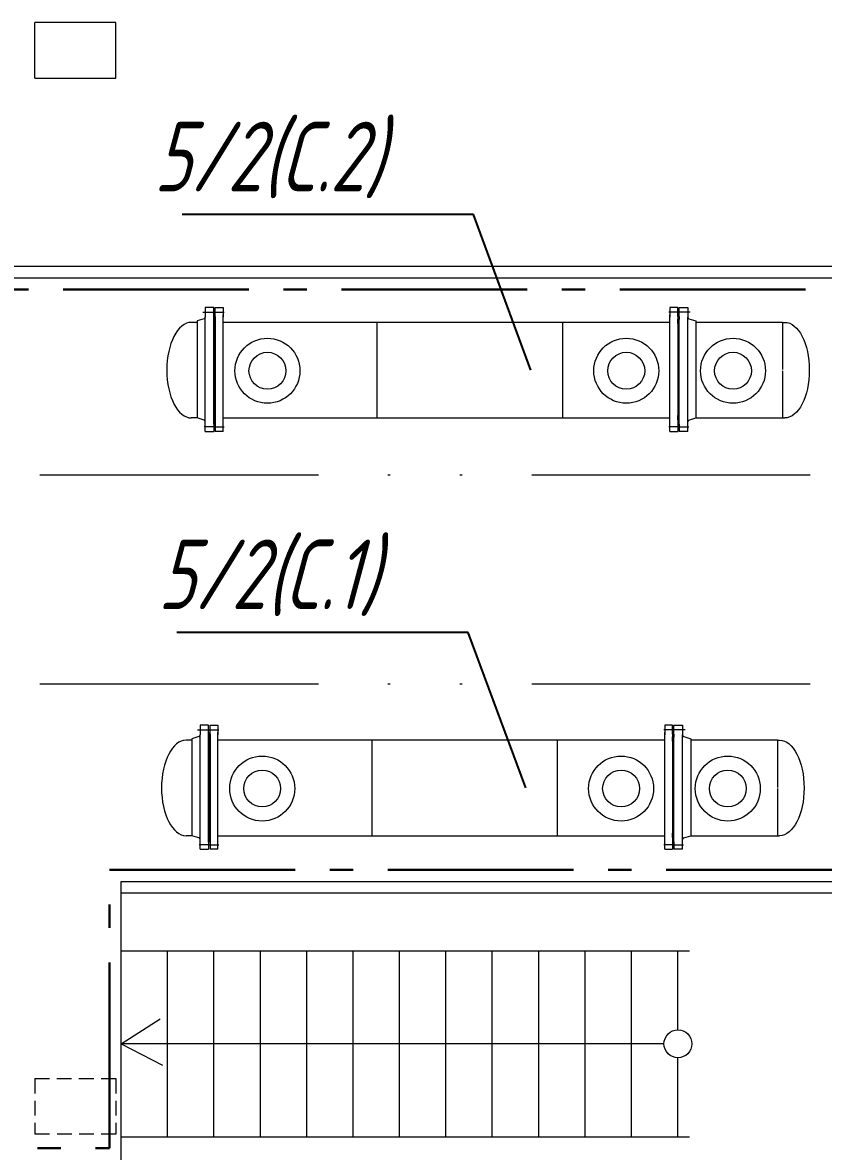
# Model space of a CAD drawing. Header units: millimetres. Extents: x -14296 to 10264, y -13087 to -5602.
# Drawn here: x -1601.56 to -1567.03, y -12946.51 to -12897.88 of the extents above; entities that cross this region are included whole.
import ezdxf
from ezdxf import colors
from ezdxf.entities.mleader import LeaderData, LeaderLine
from ezdxf.math import Vec2, Vec3

# ---------------------------------------------------------------- set-up
doc = ezdxf.new("R2010")
doc.units = ezdxf.units.MM
for name, pattern in [('ACAD_ISO12W100', [21, 12, -3, 0, -3, 0, -3]), ('CENTER', [50.8, 31.75, -6.35, 6.35, -6.35]), ('gost6', [12, 8, -1.5, 1, -1.5]), ('HIDDEN', [9.525, 6.35, -3.175]), ('K5LT_BASIC', [0])]:
    doc.linetypes.add(name, pattern=pattern)
for name, color, linetype, lineweight in [('Заземление (Сущ)', 6, 'gost6', 25), ('Линия выноска', 137, 'Continuous', 25), ('Строительный', 251, 'Continuous', 13), ('Технологическое', 156, 'Continuous', 18)]:
    doc.layers.add(name, color=color, linetype=linetype, lineweight=lineweight)
doc.styles.add('Simplex', font='simplex.shx', dxfattribs={"width": 0.7, "oblique": 15})
doc.linetypes.add('ограждение1', pattern='A,0.25,-0.1,[133,ltypeshp.shx,S=0.1,R=0,X=-0.1,Y=0],-0.1,1', length=1.45)

# ---------------------------------------------------------------- blocks, each defined once
blk = doc.blocks.new('_None')

msp = doc.modelspace()

# ---------------------------------------------------------------- linework, layer by layer
at = {"layer": 'Заземление (Сущ)', "lineweight": 30}
for p, q in [((-1659.80741, -12909.37681), (-1555.87953, -12909.37681)), ((-1597.80741, -12946.37681), (-1597.80741, -12934.37681)), ((-1597.80741, -12934.37681), (-1440.97736, -12934.37681)), ((-1778.40741, -12946.37681), (-1597.80741, -12946.37681))]:
    msp.add_line(p, q, dxfattribs=at)
at = {"layer": 'Строительный'}
for p, q in [((-1601.03241, -12900.27681), (-1601.03241, -12897.87681)), ((-1597.53241, -12897.87681), (-1601.03241, -12897.87681)), ((-1597.53241, -12900.27681), (-1597.53241, -12897.87681)), ((-1601.03241, -12900.27681), (-1597.53241, -12900.27681))]:
    msp.add_line(p, q, dxfattribs=at)
at = {"layer": 'Строительный', "linetype": 'ограждение1', "ltscale": 3}
for p, q in [((-1659.30741, -12908.37681), (-1554.87953, -12908.37681)), ((-1597.30741, -12935.37681), (-1455.80741, -12935.37681))]:
    msp.add_line(p, q, dxfattribs=at)
at = {"layer": 'Строительный', "ltscale": 0.3}
for p, q in [((-1659.30741, -12908.87681), (-1555.37953, -12908.87681)), ((-1597.30741, -12934.87681), (-1456.30741, -12934.87681)), ((-1597.30741, -12946.87681), (-1597.30741, -12934.87681)), ((-1597.30741, -12937.87681), (-1572.80741, -12937.87681)), ((-1595.30741, -12945.87681), (-1595.30741, -12937.87681)), ((-1593.30741, -12945.87681), (-1593.30741, -12937.87681)), ((-1591.30741, -12945.87681), (-1591.30741, -12937.87681)), ((-1589.30741, -12945.87681), (-1589.30741, -12937.87681)), ((-1589.1201, -12937.87681), (-1572.80741, -12937.87681)), ((-1587.30741, -12939.91609), (-1587.30741, -12937.87681)), ((-1587.30741, -12945.87681), (-1587.30741, -12937.87681)), ((-1585.30741, -12942.65948), (-1585.30741, -12937.87681)), ((-1585.30741, -12945.87681), (-1585.30741, -12937.87681)), ((-1583.30741, -12944.41609), (-1583.30741, -12937.87681)), ((-1583.30741, -12945.87681), (-1583.30741, -12937.87681)), ((-1581.30741, -12945.87681), (-1581.30741, -12937.87681)), ((-1581.30741, -12945.87681), (-1581.30741, -12937.87681)), ((-1579.30741, -12945.87681), (-1579.30741, -12937.87681)), ((-1579.30741, -12945.87681), (-1579.30741, -12937.87681)), ((-1577.30741, -12945.87681), (-1577.30741, -12937.87681)), ((-1577.30741, -12945.87681), (-1577.30741, -12937.87681)), ((-1575.30741, -12945.87681), (-1575.30741, -12937.87681)), ((-1575.30741, -12945.87681), (-1575.30741, -12937.87681)), ((-1573.30741, -12941.27681), (-1573.30741, -12937.87681)), ((-1573.30741, -12941.27681), (-1573.30741, -12937.87681)), ((-1597.30741, -12941.87681), (-1595.62308, -12940.79837)), ((-1573.90741, -12941.87681), (-1597.30741, -12941.87681)), ((-1597.30741, -12941.87681), (-1595.53128, -12942.79626)), ((-1573.90741, -12941.87681), (-1585.30741, -12941.87681)), ((-1573.30741, -12945.87681), (-1573.30741, -12942.47681)), ((-1573.30741, -12945.87681), (-1573.30741, -12942.47681)), ((-1597.30741, -12945.87681), (-1572.80741, -12945.87681)), ((-1582.00899, -12945.87681), (-1572.80741, -12945.87681))]:
    msp.add_line(p, q, dxfattribs=at)
at = {"layer": 'Строительный', "color": 0, "linetype": 'ACAD_ISO12W100'}
for p, q in [((-1419.20741, -12917.37681), (-1779.40741, -12917.37681)), ((-1419.20741, -12926.37681), (-1779.40741, -12926.37681))]:
    msp.add_line(p, q, dxfattribs=at)
at = {"layer": 'Строительный', "linetype": 'HIDDEN', "ltscale": 0.1}
for p, q in [((-1601.03241, -12943.37558), (-1597.53241, -12943.37558)), ((-1601.03241, -12943.37558), (-1601.03241, -12945.77558)), ((-1597.53241, -12943.37558), (-1597.53241, -12945.77558)), ((-1597.53241, -12945.77558), (-1601.03241, -12945.77558))]:
    msp.add_line(p, q, dxfattribs=at)
at = {"layer": 'Строительный', "ltscale": 0.3}
msp.add_circle((-1573.30741, -12941.87681), 0.6, dxfattribs=at)
msp.add_circle((-1573.30741, -12941.87681), 0.6, dxfattribs=at)
at = {"layer": 'Технологическое', "linetype": 'K5LT_BASIC'}
for p, q in [((-1593.31264, -12910.14681), (-1593.68264, -12910.14681)), ((-1593.68264, -12910.14681), (-1593.68264, -12910.57043)), ((-1593.31264, -12910.46181), (-1593.31264, -12910.14681)), ((-1593.25264, -12910.14681), (-1592.91264, -12910.14681)), ((-1593.25264, -12910.53681), (-1593.25264, -12910.14681)), ((-1592.91264, -12910.14681), (-1592.91264, -12910.57043)), ((-1573.31248, -12910.14681), (-1573.65248, -12910.14681)), ((-1573.65248, -12910.14681), (-1573.65248, -12910.57043)), ((-1573.31248, -12910.53681), (-1573.31248, -12910.14681)), ((-1573.25248, -12910.14681), (-1572.88248, -12910.14681)), ((-1573.25248, -12910.46181), (-1573.25248, -12910.14681)), ((-1572.88248, -12910.14681), (-1572.88248, -12910.57043)), ((-1593.73165, -12910.63721), (-1594.03264, -12910.73181)), ((-1594.03264, -12910.73181), (-1594.03264, -12914.91181)), ((-1594.03264, -12910.76181), (-1594.03264, -12914.88181)), ((-1593.79014, -12910.34681), (-1592.86938, -12910.34681)), ((-1593.68264, -12915.49681), (-1593.68264, -12910.57043)), ((-1593.31264, -12915.18181), (-1593.31264, -12910.46181)), ((-1593.28264, -12910.49181), (-1593.31264, -12910.46181)), ((-1593.31264, -12910.83728), (-1593.31264, -12910.53681)), ((-1593.31264, -12910.53681), (-1593.31264, -12910.66281)), ((-1593.28264, -12910.65681), (-1593.28264, -12910.49181)), ((-1593.28264, -12910.53681), (-1593.25264, -12910.53681)), ((-1593.28264, -12910.65681), (-1593.25264, -12910.65681)), ((-1593.28264, -12912.82181), (-1593.28264, -12910.65681)), ((-1593.25264, -12910.53681), (-1593.25264, -12915.49681)), ((-1593.25264, -12910.83728), (-1593.25264, -12910.65681)), ((-1592.91264, -12915.49681), (-1592.91264, -12910.46181)), ((-1572.77498, -12910.34681), (-1573.69574, -12910.34681)), ((-1573.65248, -12915.49681), (-1573.65248, -12910.46181)), ((-1573.28248, -12910.53681), (-1573.31248, -12910.53681)), ((-1573.31248, -12910.53681), (-1573.31248, -12915.49681)), ((-1573.31248, -12910.83728), (-1573.31248, -12910.65681)), ((-1573.28248, -12910.65681), (-1573.31248, -12910.65681)), ((-1573.28248, -12910.49181), (-1573.25248, -12910.46181)), ((-1573.28248, -12910.65681), (-1573.28248, -12910.49181)), ((-1573.28248, -12912.82181), (-1573.28248, -12910.65681)), ((-1573.25248, -12915.18181), (-1573.25248, -12910.46181)), ((-1573.25248, -12910.83728), (-1573.25248, -12910.53681)), ((-1573.25248, -12910.53681), (-1573.25248, -12910.66281)), ((-1572.88248, -12915.49681), (-1572.88248, -12910.57043)), ((-1572.83347, -12910.63721), (-1572.53248, -12910.73181)), ((-1572.53248, -12910.73181), (-1572.53248, -12914.91181)), ((-1572.53248, -12910.76181), (-1572.53248, -12914.88181)), ((-1594.03264, -12910.79181), (-1594.28264, -12910.79181)), ((-1594.03264, -12910.79181), (-1594.03264, -12912.82681)), ((-1593.28264, -12910.83728), (-1593.25264, -12910.83728)), ((-1573.65248, -12910.79181), (-1592.91264, -12910.79181)), ((-1573.28248, -12910.83728), (-1573.31248, -12910.83728)), ((-1568.79248, -12910.79181), (-1572.53248, -12910.79181)), ((-1572.53248, -12910.79181), (-1572.53248, -12912.82681)), ((-1568.79248, -12910.79181), (-1568.70248, -12910.79181)), ((-1568.79248, -12910.79181), (-1568.79248, -12912.82681)), ((-1594.03264, -12912.87681), (-1594.03264, -12914.91181)), ((-1593.28264, -12912.82181), (-1593.28264, -12915.15181)), ((-1573.28248, -12912.82181), (-1573.28248, -12915.15181)), ((-1572.53248, -12912.87681), (-1572.53248, -12914.91181)), ((-1568.79248, -12912.87681), (-1568.79248, -12914.91181)), ((-1594.03264, -12914.91181), (-1594.28264, -12914.91181)), ((-1593.73165, -12915.00641), (-1594.03264, -12914.91181)), ((-1593.28264, -12915.15181), (-1593.31264, -12915.18181)), ((-1593.25264, -12914.80634), (-1593.28264, -12914.80634)), ((-1593.25264, -12914.98681), (-1593.28264, -12914.98681)), ((-1593.25264, -12915.10681), (-1593.28264, -12915.10681)), ((-1593.25264, -12914.98681), (-1593.25264, -12914.80634)), ((-1592.91264, -12914.91181), (-1573.65248, -12914.91181)), ((-1573.31248, -12914.98681), (-1573.31248, -12914.80634)), ((-1573.31248, -12915.10681), (-1573.28248, -12915.10681)), ((-1573.28248, -12915.15181), (-1573.25248, -12915.18181)), ((-1572.83347, -12915.00641), (-1572.53248, -12914.91181)), ((-1572.53248, -12914.91181), (-1568.79248, -12914.91181)), ((-1568.79248, -12914.91181), (-1568.70248, -12914.91181)), ((-1593.31185, -12915.29681), (-1593.72589, -12915.29681)), ((-1593.68264, -12915.49681), (-1593.31264, -12915.49681)), ((-1593.31264, -12915.18181), (-1593.31264, -12915.49681)), ((-1593.28343, -12915.29681), (-1592.86938, -12915.29681)), ((-1592.91264, -12915.49681), (-1593.25264, -12915.49681)), ((-1573.28169, -12915.29681), (-1573.69574, -12915.29681)), ((-1573.65248, -12915.49681), (-1573.31248, -12915.49681)), ((-1573.25327, -12915.29681), (-1572.83922, -12915.29681)), ((-1573.25248, -12915.18181), (-1573.25248, -12915.49681)), ((-1572.88248, -12915.49681), (-1573.25248, -12915.49681)), ((-1593.53756, -12928.14681), (-1593.90756, -12928.14681)), ((-1593.90756, -12928.14681), (-1593.90756, -12928.57043)), ((-1593.53756, -12928.46181), (-1593.53756, -12928.14681)), ((-1593.47756, -12928.14681), (-1593.13756, -12928.14681)), ((-1593.47756, -12928.53681), (-1593.47756, -12928.14681)), ((-1593.13756, -12928.14681), (-1593.13756, -12928.57043)), ((-1573.53741, -12928.14681), (-1573.87741, -12928.14681)), ((-1573.87741, -12928.14681), (-1573.87741, -12928.57043)), ((-1573.53741, -12928.53681), (-1573.53741, -12928.14681)), ((-1573.47741, -12928.14681), (-1573.10741, -12928.14681)), ((-1573.47741, -12928.46181), (-1573.47741, -12928.14681)), ((-1573.10741, -12928.14681), (-1573.10741, -12928.57043)), ((-1593.95658, -12928.63721), (-1594.25756, -12928.73181)), ((-1594.25756, -12928.73181), (-1594.25756, -12932.91181)), ((-1594.25756, -12928.76181), (-1594.25756, -12932.88181)), ((-1594.01506, -12928.34681), (-1593.09431, -12928.34681)), ((-1593.90756, -12933.49681), (-1593.90756, -12928.57043)), ((-1593.53756, -12933.18181), (-1593.53756, -12928.46181)), ((-1593.50756, -12928.49181), (-1593.53756, -12928.46181)), ((-1593.53756, -12928.83728), (-1593.53756, -12928.53681)), ((-1593.53756, -12928.53681), (-1593.53756, -12928.66281)), ((-1593.50756, -12928.65681), (-1593.50756, -12928.49181)), ((-1593.50756, -12928.53681), (-1593.47756, -12928.53681)), ((-1593.50756, -12928.65681), (-1593.47756, -12928.65681)), ((-1593.50756, -12930.82181), (-1593.50756, -12928.65681)), ((-1593.47756, -12928.53681), (-1593.47756, -12933.49681)), ((-1593.47756, -12928.83728), (-1593.47756, -12928.65681)), ((-1593.13756, -12933.49681), (-1593.13756, -12928.46181)), ((-1572.99991, -12928.34681), (-1573.92066, -12928.34681)), ((-1573.87741, -12933.49681), (-1573.87741, -12928.46181)), ((-1573.50741, -12928.53681), (-1573.53741, -12928.53681)), ((-1573.53741, -12928.53681), (-1573.53741, -12933.49681)), ((-1573.53741, -12928.83728), (-1573.53741, -12928.65681)), ((-1573.50741, -12928.65681), (-1573.53741, -12928.65681)), ((-1573.50741, -12928.49181), (-1573.47741, -12928.46181)), ((-1573.50741, -12928.65681), (-1573.50741, -12928.49181)), ((-1573.50741, -12930.82181), (-1573.50741, -12928.65681)), ((-1573.47741, -12933.18181), (-1573.47741, -12928.46181)), ((-1573.47741, -12928.83728), (-1573.47741, -12928.53681)), ((-1573.47741, -12928.53681), (-1573.47741, -12928.66281)), ((-1573.10741, -12933.49681), (-1573.10741, -12928.57043)), ((-1573.05839, -12928.63721), (-1572.75741, -12928.73181)), ((-1572.75741, -12928.73181), (-1572.75741, -12932.91181)), ((-1572.75741, -12928.76181), (-1572.75741, -12932.88181)), ((-1594.25756, -12928.79181), (-1594.50756, -12928.79181)), ((-1594.25756, -12928.79181), (-1594.25756, -12930.82681)), ((-1593.50756, -12928.83728), (-1593.47756, -12928.83728)), ((-1573.87741, -12928.79181), (-1593.13756, -12928.79181)), ((-1573.50741, -12928.83728), (-1573.53741, -12928.83728)), ((-1569.01741, -12928.79181), (-1572.75741, -12928.79181)), ((-1572.75741, -12928.79181), (-1572.75741, -12930.82681)), ((-1569.01741, -12928.79181), (-1568.92741, -12928.79181)), ((-1569.01741, -12928.79181), (-1569.01741, -12930.82681)), ((-1594.25756, -12930.87681), (-1594.25756, -12932.91181)), ((-1593.50756, -12930.82181), (-1593.50756, -12933.15181)), ((-1573.50741, -12930.82181), (-1573.50741, -12933.15181)), ((-1572.75741, -12930.87681), (-1572.75741, -12932.91181)), ((-1569.01741, -12930.87681), (-1569.01741, -12932.91181)), ((-1594.25756, -12932.91181), (-1594.50756, -12932.91181)), ((-1593.95658, -12933.00641), (-1594.25756, -12932.91181)), ((-1593.50756, -12933.15181), (-1593.53756, -12933.18181)), ((-1593.47756, -12932.80634), (-1593.50756, -12932.80634)), ((-1593.47756, -12932.98681), (-1593.50756, -12932.98681)), ((-1593.47756, -12933.10681), (-1593.50756, -12933.10681)), ((-1593.47756, -12932.98681), (-1593.47756, -12932.80634)), ((-1593.13756, -12932.91181), (-1573.87741, -12932.91181)), ((-1573.53741, -12932.98681), (-1573.53741, -12932.80634)), ((-1573.53741, -12933.10681), (-1573.50741, -12933.10681)), ((-1573.50741, -12933.15181), (-1573.47741, -12933.18181)), ((-1573.05839, -12933.00641), (-1572.75741, -12932.91181)), ((-1572.75741, -12932.91181), (-1569.01741, -12932.91181)), ((-1569.01741, -12932.91181), (-1568.92741, -12932.91181)), ((-1593.53677, -12933.29681), (-1593.95082, -12933.29681)), ((-1593.90756, -12933.49681), (-1593.53756, -12933.49681)), ((-1593.53756, -12933.18181), (-1593.53756, -12933.49681)), ((-1593.50835, -12933.29681), (-1593.09431, -12933.29681)), ((-1593.13756, -12933.49681), (-1593.47756, -12933.49681)), ((-1573.50662, -12933.29681), (-1573.92066, -12933.29681)), ((-1573.87741, -12933.49681), (-1573.53741, -12933.49681)), ((-1573.4782, -12933.29681), (-1573.06415, -12933.29681)), ((-1573.47741, -12933.18181), (-1573.47741, -12933.49681)), ((-1573.10741, -12933.49681), (-1573.47741, -12933.49681))]:
    msp.add_line(p, q, dxfattribs=at)
at = {"layer": 'Технологическое', "linetype": 'CENTER', "ltscale": 0.3}
for p, q in [((-1586.28248, -12910.79181), (-1586.28248, -12914.91181)), ((-1578.28248, -12910.79181), (-1578.28248, -12914.91181)), ((-1586.50741, -12928.79181), (-1586.50741, -12932.91181)), ((-1578.50741, -12928.79181), (-1578.50741, -12932.91181))]:
    msp.add_line(p, q, dxfattribs=at)
at = {"layer": 'Технологическое'}
for centre, radius in [((-1591.00264, -12912.87681), 1.4), ((-1575.53248, -12912.87681), 1.4), ((-1570.93248, -12912.87681), 1.4), ((-1591.00264, -12912.87681), 0.795), ((-1575.53248, -12912.87681), 0.795), ((-1570.93248, -12912.87681), 0.795), ((-1591.22756, -12930.87681), 1.4), ((-1575.75741, -12930.87681), 1.4), ((-1571.15741, -12930.87681), 1.4), ((-1591.22756, -12930.87681), 0.795), ((-1575.75741, -12930.87681), 0.795), ((-1571.15741, -12930.87681), 0.795)]:
    msp.add_circle(centre, radius, dxfattribs=at)
at = {"layer": 'Технологическое', "linetype": 'K5LT_BASIC'}
for centre, start, end in [((-1593.75264, -12910.57043), 287.447188, 0), ((-1572.81248, -12910.57043), 180, 252.552812), ((-1593.75264, -12915.07319), 0, 72.552812), ((-1572.81248, -12915.07319), 107.447188, 180), ((-1593.97756, -12928.57043), 287.447188, 0), ((-1573.03741, -12928.57043), 180, 252.552812), ((-1593.97756, -12933.07319), 0, 72.552812), ((-1573.03741, -12933.07319), 107.447188, 180)]:
    msp.add_arc(centre, 0.07, start, end, dxfattribs=at)
for centre in [(-1594.28264, -12912.85181), (-1594.50756, -12930.85181)]:
    msp.add_ellipse(centre, major_axis=(0, 2.06), ratio=0.51456311, start_param=0, end_param=3.14159265, dxfattribs=at)
at = {"layer": 'Технологическое', "linetype": 'K5LT_BASIC', "extrusion": (0, 0, -1)}
for centre in [(-1568.70248, -12912.85181), (-1568.92741, -12930.85181)]:
    msp.add_ellipse(centre, major_axis=(0, 2.06), ratio=0.51456311, start_param=0, end_param=3.14159265, dxfattribs=at)

# ---------------------------------------------------------------- leaders
at = {"layer": 'Линия выноска'}
ml = msp.add_multileader_mtext('Standard', dxfattribs=at)
ml.set_content('{\\W0.7;5/2(С.2)}', color=2, style='Simplex')
ml.set_leader_properties()
ml.set_arrow_properties(name='NONE')
ml.build(insert=Vec2(0, 0))
ml.multileader.update_dxf_attribs({"text_left_attachment_type": 6, "text_right_attachment_type": 6, "dogleg_length": 0})
ctx = ml.context
ctx.base_point, ctx.char_height, ctx.plane_origin = Vec3(-1599.7805, -12906.14925), 3, Vec3(-1513.15223, -12939.60482)
ctx.left_attachment, ctx.right_attachment, ctx.text_align_type = 6, 6, 1
notes = []
notes.append((ctx, [(0, (1, 1, 0), (-1582.12116, -12906.14925), (-1, 0), 0, [(1, [(-1579.64211, -12912.85181)], 0, [])])]))
ctx.mtext.insert, ctx.mtext.alignment, ctx.mtext.flow_direction = Vec3(-1590.95083, -12902.14925), 2, 5
ml = msp.add_multileader_mtext('Standard', dxfattribs=at)
ml.set_content('{\\W0.7;5/2(С.1)}', color=2, style='Simplex')
ml.set_leader_properties()
ml.set_arrow_properties(name='NONE')
ml.build(insert=Vec2(0, 0))
ml.multileader.update_dxf_attribs({"text_left_attachment_type": 6, "text_right_attachment_type": 6, "dogleg_length": 0})
ctx = ml.context
ctx.base_point, ctx.char_height, ctx.plane_origin = Vec3(-1599.60543, -12924.14925), 3, Vec3(-1513.37716, -12957.60482)
ctx.left_attachment, ctx.right_attachment, ctx.text_align_type = 6, 6, 1
notes.append((ctx, [(0, (1, 1, 0), (-1582.34608, -12924.14925), (-1, 0), 0, [(1, [(-1579.86703, -12930.85181)], 0, [])])]))
ctx.mtext.insert, ctx.mtext.alignment, ctx.mtext.flow_direction = Vec3(-1590.97576, -12920.14925), 2, 5
for ctx, leaders in notes:
    for number, flags, end, landing, length, lines in leaders:
        leader = LeaderData()
        leader.index, (leader.has_last_leader_line, leader.has_dogleg_vector, leader.attachment_direction) = number, flags
        leader.last_leader_point, leader.dogleg_vector, leader.dogleg_length = Vec3(end), Vec3(landing), length
        for number, points, colour, breaks in lines:
            line = LeaderLine()
            line.index, line.vertices, line.color, line.breaks = number, Vec3.list(points), colors.encode_raw_color(colour), breaks
            leader.lines.append(line)
        ctx.leaders.append(leader)

doc.saveas('drawing.dxf')
